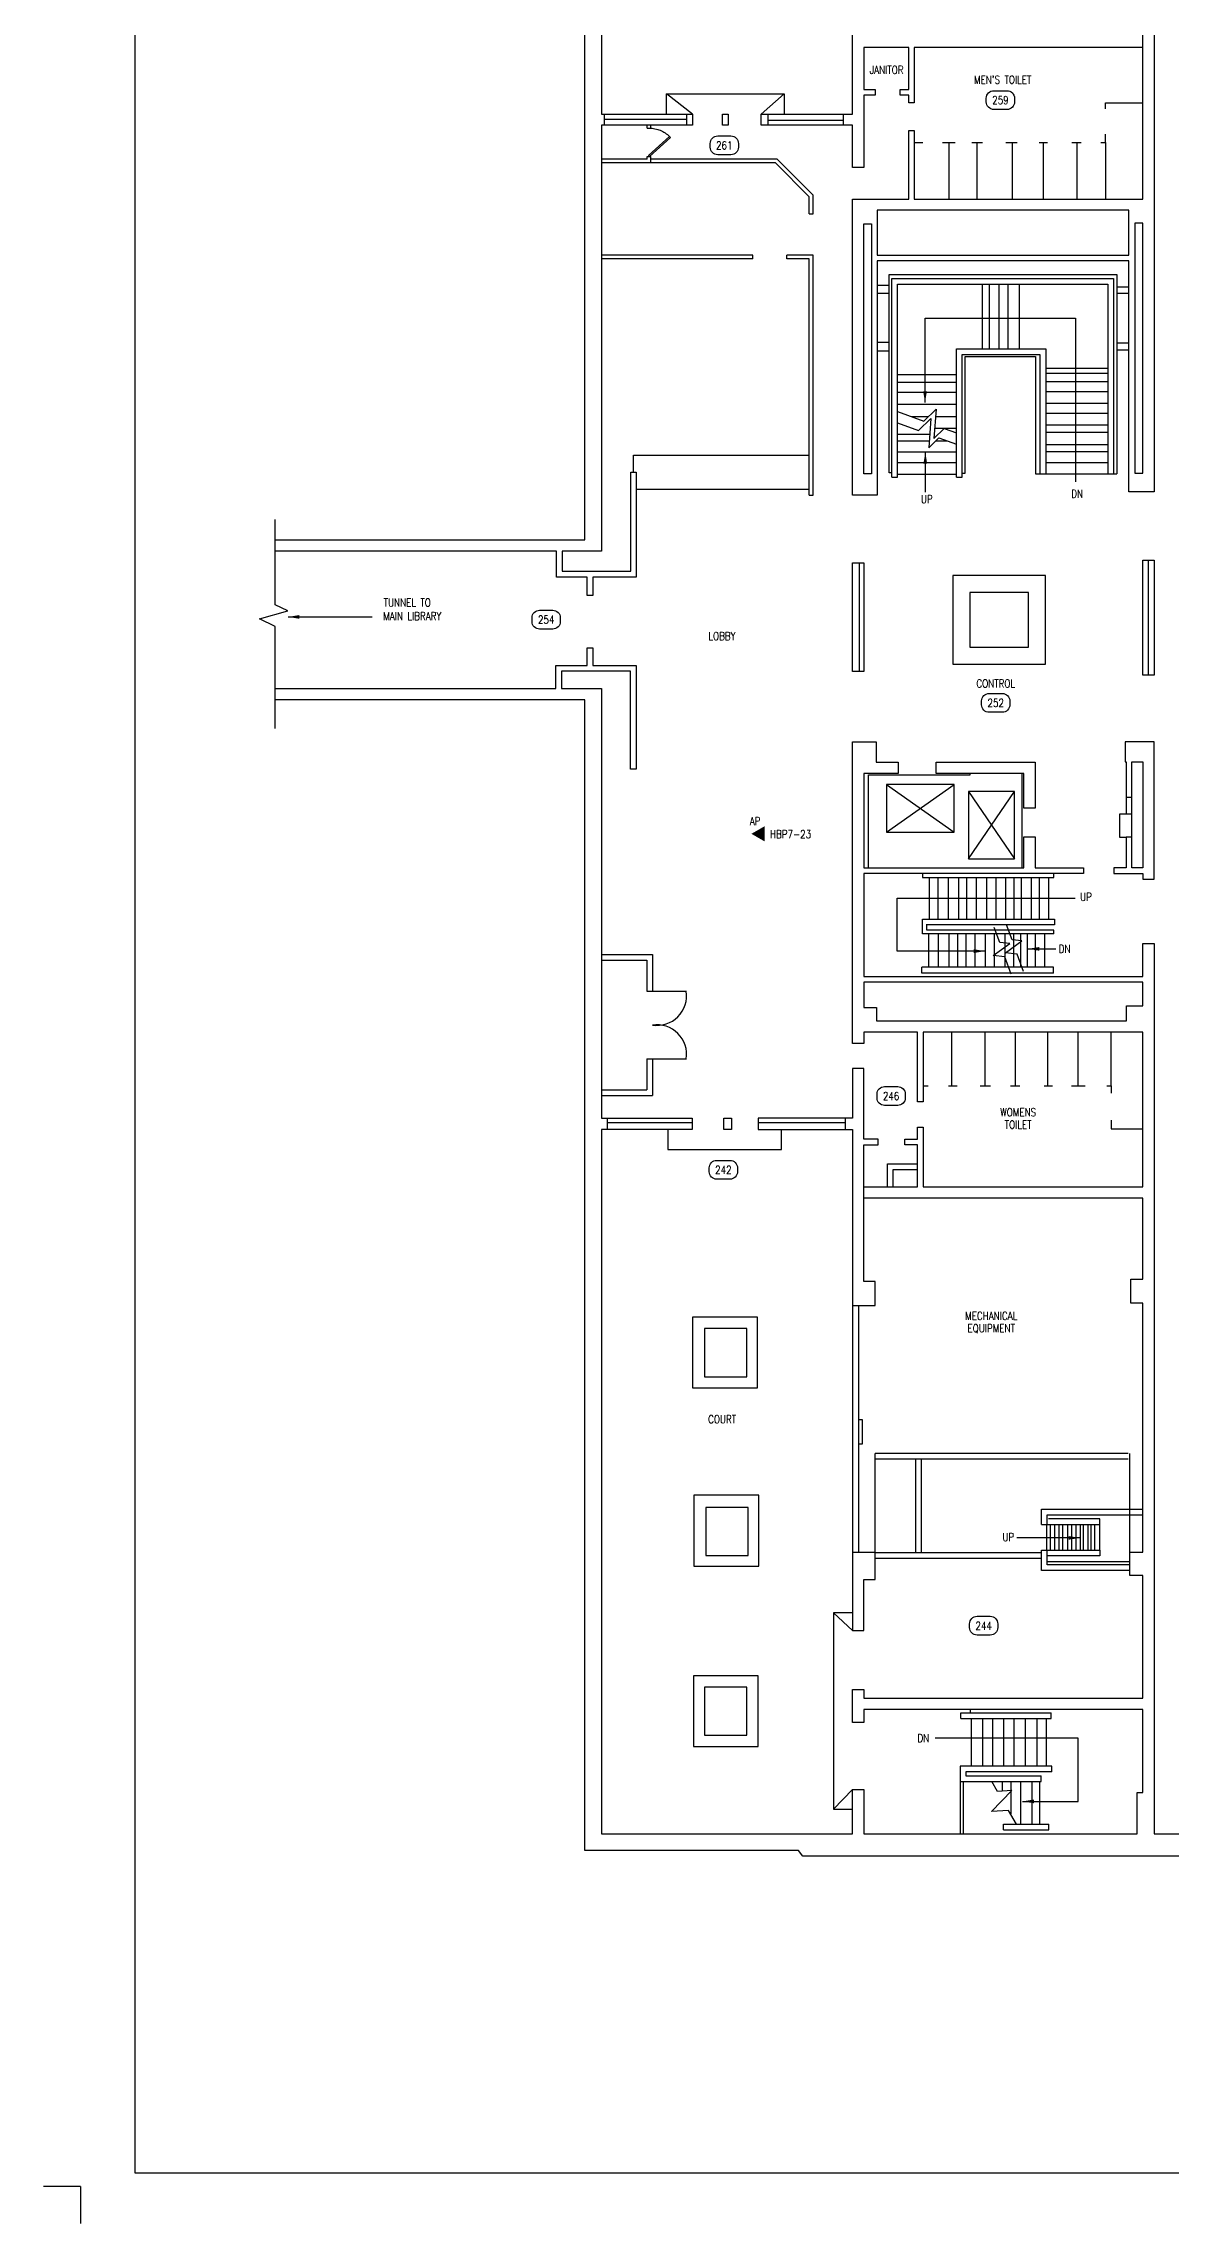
# Model space of a CAD drawing. Extents: x -97 to 5019, y -54 to 3540.
# Drawn here: x -97 to 1100, y -54 to 2262 of the extents above; entities that cross this region are included whole.
import ezdxf
from ezdxf.enums import TextEntityAlignment as Align

# ---------------------------------------------------------------- set-up
doc = ezdxf.new("R2010")
doc.units = 0
doc.header["$LTSCALE"] = 48
doc.header["$MEASUREMENT"] = 0
doc.linetypes.add('HIDDEN2', pattern=[0.1875, 0.125, -0.0625])
doc.layers.get('0').update_dxf_attribs({"linetype": 'CONTINUOUS'})
for name, color, linetype in [('Bldg', 34, 'CONTINUOUS'), ('BORDER', 2, 'CONTINUOUS'), ('JACK NUMBERS', 1, 'CONTINUOUS'), ('JACK-AP', 1, 'CONTINUOUS'), ('ROOMS', 34, 'CONTINUOUS')]:
    doc.layers.add(name, color=color, linetype=linetype)
doc.styles.add('A', font='SIMPLEX.shx', dxfattribs={"width": 0.8, "height": 8.5})
doc.styles.get("Standard").update_dxf_attribs({"font": 'txt.shx', "width": 0.8})
doc.dimstyles.get("Standard").update_dxf_attribs({"dimtxt": 0.18, "dimasz": 0.18, "dimexe": 0.18, "dimexo": 0.0625, "dimgap": 0.09, "dimtad": 0, "dimtih": 1, "dimtoh": 1, "dimdec": 4, "dimzin": 0, "dimdsep": 46, "dimtxsty": 'Standard', "dimcen": 0.09, "dimadec": 0, "dimazin": 0, "dimtfac": 1, "dimtdec": 4, "dimtofl": 0, "dimtmove": 0, "dimatfit": 3, "dimfxl": 0, "dimtolj": 1, "dimtzin": 0, "dimarcsym": 0})

# ---------------------------------------------------------------- blocks, each defined once
blk = doc.blocks.new('door')
blk.add_lwpolyline([(0.03, -0.03), (0, 0), (0.707, 0.707), (0.737, 0.677)], close=True)
at = {"color": 8, "linetype": 'HIDDEN2'}
blk.add_arc((0, 0), 1, 0, 45, dxfattribs=at)
blk = doc.blocks.new('JA')
blk.add_solid([(0, 0), (13.9, -8), (13.9, 8)])

msp = doc.modelspace()

# ---------------------------------------------------------------- linework, layer by layer
at = {"layer": 'Bldg'}
for p, q in [((478, 1734.7), (478, 2958.5)), ((496, 2940.4), (496, 2187.1)), ((1082.8, 2940.4), (1082.8, 1785.8)), ((762.6, 2187.1), (762.6, 2376.8)), ((1070.8, 2096.8), (1070.8, 2362)), ((822.2, 2257.6), (774.6, 2257.6)), ((774.6, 2257.6), (774.6, 2213.2)), ((822.2, 2213.2), (822.2, 2257.6)), ((1070.8, 2257.6), (828.1, 2257.6)), ((828.1, 2257.6), (828.1, 2198.9)), ((592.5, 2187.1), (564.9, 2208.5)), ((564.9, 2187.1), (564.9, 2208.5)), ((564.9, 2208.5), (690, 2208.5)), ((665.4, 2187.1), (690, 2208.5)), ((690, 2208.5), (690, 2187.1)), ((774.6, 2213.2), (786.4, 2213.2)), ((786.4, 2207.3), (774.6, 2207.3)), ((774.6, 2207.3), (774.6, 2130.3)), ((786.4, 2213.2), (786.4, 2207.3)), ((813, 2207.3), (813, 2213.2)), ((813, 2213.2), (822.2, 2213.2)), ((822.2, 2207.3), (813, 2207.3)), ((822.2, 2198.9), (822.2, 2207.3)), ((496, 2187.1), (592.5, 2187.1)), ((499.2, 2175.1), (499.2, 2187.1)), ((499.2, 2181.7), (586.4, 2181.7)), ((586.4, 2175.1), (586.4, 2187.1)), ((592.5, 2187.1), (592.5, 2175.1)), ((624.3, 2175.1), (624.3, 2187.1)), ((624.3, 2187.1), (630.4, 2187.1)), ((630.4, 2187.1), (630.4, 2175.1)), ((665.4, 2175.1), (665.4, 2187.1)), ((665.4, 2187.1), (762.6, 2187.1)), ((672.8, 2175.1), (672.8, 2187.1)), ((672.8, 2180.7), (752.8, 2180.7)), ((752.8, 2175.1), (752.8, 2187.1)), ((828.1, 2198.9), (822.2, 2198.9)), ((1031.1, 2192.6), (1031.1, 2198.9)), ((1031.1, 2198.9), (1070.8, 2198.9)), ((592.5, 2175.1), (496, 2175.1)), ((496, 2175.1), (496, 1722.7)), ((544.2, 2172.1), (544.2, 2175.1)), ((544.2, 2172.1), (548.2, 2172.1)), ((548.2, 2172.1), (548.2, 2175.1)), ((630.4, 2175.1), (624.3, 2175.1)), ((762.6, 2175.1), (665.4, 2175.1)), ((762.6, 2130.3), (762.6, 2175.1)), ((822.2, 2096.8), (822.2, 2169.5)), ((822.2, 2169.5), (828.1, 2169.5)), ((828.1, 2169.5), (828.1, 2096.8)), ((828.1, 2157), (837.1, 2157)), ((858.1, 2157), (871.5, 2157)), ((865, 2096.8), (865, 2157)), ((889.2, 2157), (900.5, 2157)), ((895, 2096.8), (895, 2157)), ((925.5, 2157), (937.4, 2157)), ((932.5, 2096.8), (932.5, 2157)), ((960.6, 2157), (969.6, 2157)), ((965.3, 2096.8), (965.3, 2157)), ((995.3, 2157), (1005.3, 2157)), ((1001.2, 2096.8), (1001.2, 2157)), ((1026.3, 2157), (1031.1, 2157)), ((1031.1, 2157), (1031.1, 2165.8)), ((1031.1, 2157), (1031.1, 2096.8)), ((544.2, 2139.1), (496, 2139.1)), ((680.6, 2135.1), (496, 2135.1)), ((544.2, 2139.1), (544.2, 2142.1)), ((544.2, 2142.1), (548.2, 2142.1)), ((548.2, 2135.1), (548.2, 2142.1)), ((682.3, 2139.1), (548.2, 2139.1)), ((680.6, 2135.1), (716.6, 2099.1)), ((682.3, 2139.1), (720.6, 2100.8)), ((774.6, 2130.3), (762.6, 2130.3)), ((716.6, 2081.1), (716.6, 2099.1)), ((720.6, 2081.1), (720.6, 2100.8)), ((762.6, 1782.4), (762.6, 2096.8)), ((762.6, 2096.8), (822.2, 2096.8)), ((1056.1, 2084.8), (788.7, 2084.8)), ((788.7, 2084.8), (788.7, 2037.1)), ((828.1, 2096.8), (1070.8, 2096.8)), ((1056.1, 2037.1), (1056.1, 2084.8)), ((716.6, 2081.1), (720.6, 2081.1)), ((774.6, 1804.8), (774.6, 2070.6)), ((774.6, 2070.6), (782.6, 2070.6)), ((782.6, 2070.6), (782.6, 1804.8)), ((1062.2, 2071.2), (1062.2, 1805.5)), ((1070.8, 2071.2), (1062.2, 2071.2)), ((1070.8, 1805.5), (1070.8, 2071.2)), ((656.6, 2037.1), (496, 2037.1)), ((656.6, 2033.1), (496, 2033.1)), ((656.6, 2033.1), (656.6, 2037.1)), ((720.6, 2037.1), (692.6, 2037.1)), ((692.6, 2033.1), (692.6, 2037.1)), ((716.6, 2033.1), (692.6, 2033.1)), ((716.6, 1782.4), (716.6, 2033.1)), ((720.6, 1782.4), (720.6, 2037.1)), ((788.7, 2037.1), (1056.1, 2037.1)), ((1056.1, 2031), (788.7, 2031)), ((788.7, 2031), (788.7, 1782.4)), ((801.4, 1806), (801.4, 2016.5)), ((801.4, 2016.5), (1043.1, 2016.5)), ((1043.1, 2016.5), (1043.1, 1804.9)), ((1056.1, 1785.8), (1056.1, 2031)), ((788.7, 2005.3), (801.4, 2005.3)), ((788.7, 1996.9), (801.4, 1996.9)), ((804.3, 1801.2), (804.3, 2012.5)), ((804.3, 2012.5), (1039.8, 2012.5)), ((810.3, 1801.2), (810.3, 2006.5)), ((810.3, 2006.5), (1033.7, 2006.5)), ((900.7, 1937.5), (900.7, 2006.5)), ((908.1, 1937.5), (908.1, 2006.5)), ((918.3, 1937.5), (918.3, 2006.5)), ((927.7, 1937.5), (927.7, 2006.5)), ((940, 1937.5), (940, 2006.5)), ((1033.7, 2006.5), (1033.7, 1804.9)), ((1039.8, 2012.5), (1039.8, 1804.9)), ((1043.1, 2003.6), (1056.1, 2003.6)), ((1043.1, 1996.8), (1056.1, 1996.8)), ((788.7, 1944.6), (801.4, 1944.6)), ((788.7, 1935.6), (801.4, 1935.6)), ((872.8, 1801.2), (872.8, 1937.5)), ((872.8, 1937.5), (967.7, 1937.5)), ((878.8, 1801.2), (878.8, 1931.5)), ((878.8, 1931.5), (961.6, 1931.5)), ((882.3, 1805.6), (882.3, 1929.7)), ((882.3, 1929.7), (957, 1929.7)), ((957, 1929.7), (957, 1804.9)), ((961.6, 1931.5), (961.6, 1804.9)), ((967.7, 1937.5), (967.7, 1804.9)), ((1043.1, 1944.1), (1056.1, 1944.1)), ((1043.1, 1936.6), (1056.1, 1936.6)), ((810.3, 1910.4), (872.8, 1910.4)), ((810.3, 1902.2), (872.8, 1902.2)), ((967.7, 1917.3), (1033.7, 1917.3)), ((967.7, 1911.7), (1033.7, 1911.7)), ((967.7, 1902.9), (1033.7, 1902.9)), ((810.3, 1891.8), (872.8, 1891.8)), ((810.3, 1878.8), (872.8, 1878.8)), ((967.7, 1892.3), (1033.7, 1892.3)), ((967.7, 1880), (1033.7, 1880)), ((810.3, 1871.1), (838.2, 1860.9)), ((810.3, 1859), (832.7, 1850.8)), ((825, 1865.7), (843.1, 1865.7)), ((832.7, 1850.8), (845.7, 1863.6)), ((838.2, 1860.9), (851.2, 1873.7)), ((845.7, 1863.6), (843.4, 1832.5)), ((851.2, 1873.7), (848.8, 1842.6)), ((848.8, 1842.6), (859.8, 1853.1)), ((849.6, 1853.5), (872.8, 1853.5)), ((850.6, 1865.7), (872.8, 1865.7)), ((859.8, 1853.1), (872.8, 1848.4)), ((967.7, 1869.2), (1033.7, 1869.2)), ((967.7, 1856.8), (1033.7, 1856.8)), ((810.3, 1847), (844.4, 1847)), ((810.3, 1839.9), (843.9, 1839.9)), ((843.4, 1832.5), (854.3, 1843.1)), ((851, 1839.9), (863, 1839.9)), ((854.3, 1843.1), (872.8, 1836.3)), ((967.7, 1849), (1033.7, 1849)), ((967.7, 1836.2), (1033.7, 1836.2)), ((526.9, 1701.4), (526.9, 1806.6)), ((526.9, 1806.6), (532.8, 1806.6)), ((529.8, 1824.6), (716.6, 1824.6)), ((529.8, 1806.6), (529.8, 1824.6)), ((532.8, 1806.6), (532.8, 1695.3)), ((810.3, 1828.2), (872.8, 1828.2)), ((810.3, 1816.8), (872.8, 1816.8)), ((967.7, 1828.6), (1033.7, 1828.6)), ((967.7, 1816.8), (1033.7, 1816.8)), ((532.8, 1788.6), (716.6, 1788.6)), ((782.6, 1804.8), (774.6, 1804.8)), ((804.3, 1806), (801.4, 1806)), ((804.3, 1801.2), (810.3, 1801.2)), ((810.3, 1804.6), (872.8, 1804.6)), ((872.8, 1801.2), (878.8, 1801.2)), ((878.8, 1805.6), (882.3, 1805.6)), ((957, 1804.9), (1043.1, 1804.9)), ((1082.8, 1785.8), (1056.1, 1785.8)), ((1062.2, 1805.5), (1070.8, 1805.5)), ((716.6, 1782.4), (720.6, 1782.4)), ((788.7, 1782.4), (762.6, 1782.4)), ((149.1, 1665.9), (149.1, 1756.3)), ((149.1, 1734.7), (478, 1734.7)), ((448, 1722.7), (149.1, 1722.7)), ((448, 1695.3), (448, 1722.7)), ((496, 1722.7), (454.1, 1722.7)), ((454.1, 1722.7), (454.1, 1701.4)), ((480.8, 1695.3), (448, 1695.3)), ((454.1, 1701.4), (526.9, 1701.4)), ((480.8, 1675.8), (480.8, 1695.3)), ((532.8, 1695.3), (486.8, 1695.3)), ((486.8, 1695.3), (486.8, 1675.8)), ((762.6, 1594.8), (762.6, 1710.3)), ((762.6, 1710.3), (774.6, 1710.3)), ((769.9, 1594.8), (769.9, 1710.3)), ((774.6, 1710.3), (774.6, 1594.8)), ((869, 1696.9), (869, 1602.7)), ((967.3, 1696.9), (869, 1696.9)), ((869, 1696.9), (869, 1696.9)), ((967.3, 1602.7), (967.3, 1696.9)), ((1070.8, 1591.1), (1070.8, 1713.2)), ((1070.8, 1713.2), (1082.8, 1713.2)), ((1076.8, 1591.1), (1076.8, 1713.2)), ((1082.8, 1713.2), (1082.8, 1591.1)), ((486.8, 1675.8), (480.8, 1675.8)), ((887.1, 1679), (887.1, 1620.7)), ((949.4, 1679), (887.1, 1679)), ((949.4, 1620.7), (949.4, 1679)), ((132.7, 1650.8), (162.7, 1659.3)), ((149.1, 1642.9), (132.7, 1650.8)), ((162.7, 1659.3), (149.1, 1665.9)), ((149.1, 1534.2), (149.1, 1642.9)), ((447.2, 1576.9), (447.2, 1601.2)), ((447.2, 1601.2), (480.8, 1601.2)), ((480.8, 1601.2), (480.8, 1620.2)), ((480.8, 1620.2), (486.8, 1620.2)), ((486.8, 1620.2), (486.8, 1601.2)), ((486.8, 1601.2), (532.5, 1601.2)), ((532.5, 1601.2), (532.5, 1491)), ((869, 1602.7), (967.3, 1602.7)), ((887.1, 1620.7), (949.4, 1620.7)), ((150, 1576.9), (447.2, 1576.9)), ((526.6, 1595.3), (453.2, 1595.3)), ((453.2, 1595.3), (453.2, 1576.9)), ((453.2, 1576.9), (496, 1576.9)), ((496, 1576.9), (496, 1120.4)), ((526.6, 1491), (526.6, 1595.3)), ((774.6, 1594.8), (762.6, 1594.8)), ((1082.8, 1591.1), (1070.8, 1591.1)), ((478, 1564.9), (149.1, 1564.9)), ((478, 342.5), (478, 1564.9)), ((762.6, 1199.7), (762.6, 1520.3)), ((762.6, 1520.3), (787.7, 1520.3)), ((787.7, 1520.3), (787.7, 1498.6)), ((1082.8, 1520.1), (1052.1, 1520.1)), ((1052.1, 1520.1), (1052.1, 1498.8)), ((1082.8, 1374.3), (1082.8, 1520.1)), ((532.5, 1491), (526.6, 1491)), ((811, 1486.6), (774.6, 1486.6)), ((774.6, 1486.6), (774.6, 1386.5)), ((779.5, 1386.5), (779.5, 1485)), ((779.5, 1485), (887.5, 1485)), ((787.7, 1498.6), (811, 1498.6)), ((811, 1498.6), (811, 1486.6)), ((851.5, 1498.6), (956.6, 1498.6)), ((851.5, 1486.6), (851.5, 1498.6)), ((944.6, 1486.6), (851.5, 1486.6)), ((887.5, 1485), (887.5, 1486.6)), ((942.4, 1486.6), (942.4, 1386.5)), ((944.6, 1449.9), (944.6, 1486.6)), ((956.6, 1498.6), (956.6, 1449.9)), ((1052.1, 1498.8), (1053.3, 1498.8)), ((1053.3, 1498.8), (1053.3, 1461.5)), ((1059.3, 1461.5), (1059.3, 1498.8)), ((1059.3, 1498.8), (1070.8, 1498.8)), ((1070.8, 1498.8), (1070.8, 1386.5)), ((798.4, 1474.9), (870.3, 1424.3)), ((798.4, 1424.3), (870.3, 1474.9)), ((870.3, 1474.9), (798.4, 1474.9)), ((798.4, 1474.9), (798.4, 1473.2)), ((798.4, 1473.2), (798.4, 1424.3)), ((870.3, 1424.3), (870.3, 1474.9)), ((885.8, 1467.3), (934.7, 1396.1)), ((885.8, 1396.1), (934.7, 1467.3)), ((934.7, 1467.3), (885.8, 1467.3)), ((885.8, 1467.3), (885.8, 1466.5)), ((885.8, 1466.5), (885.8, 1396.1)), ((934.7, 1396.1), (934.7, 1467.3)), ((1053.3, 1461.5), (1059.3, 1461.5)), ((1053.3, 1461.5), (1053.3, 1443.4)), ((1059.3, 1418.9), (1059.3, 1461.5)), ((956.6, 1449.9), (944.6, 1449.9)), ((1059.3, 1443.4), (1046.1, 1443.4)), ((1046.1, 1443.4), (1046.1, 1419)), ((798.4, 1424.3), (870.3, 1424.3)), ((944.6, 1386.5), (944.6, 1419.3)), ((944.6, 1419.3), (956.6, 1419.3)), ((956.6, 1419.3), (956.6, 1386.5)), ((1046.1, 1419), (1053.3, 1419)), ((1059.3, 1418.9), (1053.3, 1418.9)), ((1053.3, 1418.9), (1053.3, 1386.5)), ((1059.3, 1386.5), (1059.3, 1418.9)), ((885.8, 1396.1), (934.7, 1396.1)), ((774.6, 1386.5), (944.6, 1386.5)), ((1007.9, 1380.5), (774.6, 1380.5)), ((774.6, 1380.5), (774.6, 1271)), ((836.7, 1380.5), (836.7, 1376)), ((836.7, 1376), (976.4, 1376)), ((844, 1376), (844, 1331.8)), ((853.1, 1376), (853.1, 1331.8)), ((864.2, 1376), (864.2, 1331.8)), ((875.1, 1376), (875.1, 1331.8)), ((883.5, 1376), (883.5, 1331.8)), ((893.9, 1376), (893.9, 1331.8)), ((904.8, 1376), (904.8, 1331.8)), ((914.8, 1376), (914.8, 1331.8)), ((924.8, 1376), (924.8, 1331.8)), ((933.8, 1376), (933.8, 1331.8)), ((941.5, 1376), (941.5, 1331.8)), ((952.2, 1376), (952.2, 1331.8)), ((956.6, 1386.5), (1007.9, 1386.5)), ((960.9, 1376), (960.9, 1331.8)), ((970.5, 1376), (970.5, 1331.8)), ((976.4, 1376), (976.4, 1380.5)), ((1007.9, 1386.5), (1007.9, 1380.5)), ((1053.3, 1386.5), (1040, 1386.5)), ((1040, 1386.5), (1040, 1380.5)), ((1040, 1380.5), (1070.8, 1380.5)), ((1070.8, 1386.5), (1059.3, 1386.5)), ((1070.8, 1380.5), (1070.8, 1374.3)), ((1070.8, 1374.3), (1082.8, 1374.3)), ((836.7, 1316.1), (836.7, 1331.8)), ((836.7, 1331.8), (977, 1331.8)), ((977, 1325.9), (840.8, 1325.9)), ((841.3, 1320.3), (841.3, 1325.9)), ((976.3, 1320.3), (841.3, 1320.3)), ((918.9, 1307.1), (913.1, 1323.1)), ((931.9, 1309.9), (926, 1325.9)), ((976.3, 1316.1), (976.3, 1320.3)), ((977, 1331.8), (977, 1325.9)), ((976.3, 1316.1), (836.7, 1316.1)), ((843.6, 1280.7), (843.6, 1316.1)), ((853.7, 1280.7), (853.7, 1316.1)), ((865.3, 1280.7), (865.3, 1316.1)), ((874.3, 1280.7), (874.3, 1316.1)), ((883.3, 1280.7), (883.3, 1316.1)), ((892.7, 1280.7), (892.7, 1316.1)), ((903.9, 1280.7), (903.9, 1316.1)), ((911.8, 1293.3), (929.5, 1306)), ((913.3, 1280.7), (913.3, 1316.1)), ((929.5, 1306), (918.9, 1307.1)), ((924.6, 1280.7), (924.6, 1316.1)), ((924.8, 1296.1), (942.4, 1308.8)), ((942.4, 1308.8), (931.9, 1309.9)), ((934, 1280.7), (934, 1316.1)), ((941.3, 1280.7), (941.3, 1316.1)), ((948.2, 1280.7), (948.2, 1316.1)), ((957, 1280.7), (957, 1316.1)), ((966.9, 1280.7), (966.9, 1316.1)), ((1070.8, 1271), (1070.8, 1306)), ((1070.8, 1306), (1082.8, 1306)), ((1082.8, 1306), (1082.8, 360.4)), ((496, 1294.4), (550, 1294.4)), ((496, 1288.4), (544, 1288.4)), ((544, 1288.4), (544, 1255.4)), ((550, 1294.4), (550, 1255.4)), ((836.1, 1274.6), (836.1, 1280.7)), ((975.8, 1280.7), (836.1, 1280.7)), ((975.8, 1274.6), (836.1, 1274.6)), ((924.4, 1291.8), (911.8, 1293.3)), ((931.1, 1273.4), (924.4, 1291.8)), ((937.4, 1294.6), (924.8, 1296.1)), ((944.1, 1276.2), (937.4, 1294.6)), ((975.8, 1274.6), (975.8, 1280.7)), ((544, 1255.4), (550, 1255.4)), ((550, 1255.4), (586, 1255.4)), ((774.6, 1271), (1070.8, 1271)), ((1070.8, 1265), (774.6, 1265)), ((774.6, 1265), (774.6, 1238.1)), ((1070.8, 1239.9), (1070.8, 1265)), ((774.6, 1238.1), (788.1, 1238.1)), ((788.1, 1238.1), (788.1, 1223.7)), ((1053.6, 1223.7), (1053.6, 1239.9)), ((1053.6, 1239.9), (1070.8, 1239.9)), ((831.6, 1211.7), (774.6, 1211.7)), ((774.6, 1211.7), (774.6, 1199.7)), ((788.1, 1223.7), (1053.6, 1223.7)), ((831.6, 1137.8), (831.6, 1211.7)), ((1070.8, 1211.7), (837.6, 1211.7)), ((837.6, 1211.7), (837.6, 1137.8)), ((868, 1154.7), (868, 1211.7)), ((903.2, 1154.7), (903.2, 1211.7)), ((935.5, 1154.7), (935.5, 1211.7)), ((969.9, 1154.7), (969.9, 1211.7)), ((1002.2, 1154.7), (1002.2, 1211.7)), ((1037.3, 1154.7), (1037.3, 1211.7)), ((1070.8, 1047.4), (1070.8, 1211.7)), ((544, 1183.4), (550, 1183.4)), ((544, 1183.4), (544, 1150.4)), ((550, 1183.4), (550, 1144.4)), ((550, 1183.4), (586, 1183.4)), ((774.6, 1199.7), (762.6, 1199.7)), ((774.6, 1173.1), (762.6, 1173.1)), ((762.6, 1173.1), (762.6, 1120.4)), ((774.6, 1098.1), (774.6, 1173.1)), ((496, 1150.4), (544, 1150.4)), ((496, 1144.4), (550, 1144.4)), ((837.6, 1137.8), (831.6, 1137.8)), ((837.6, 1154.7), (842.8, 1154.7)), ((864.3, 1154.7), (873.7, 1154.7)), ((897.9, 1154.7), (909.2, 1154.7)), ((930.4, 1154.7), (940.2, 1154.7)), ((966, 1154.7), (974.8, 1154.7)), ((995.2, 1154.7), (1009.5, 1154.7)), ((1032.7, 1154.7), (1037.3, 1154.7)), ((1037.3, 1154.7), (1037.3, 1146.9)), ((496, 1120.4), (592.1, 1120.4)), ((502.4, 1108.4), (502.4, 1120.4)), ((502.4, 1116), (592.1, 1116)), ((592.1, 1120.4), (592.1, 1108.4)), ((625.7, 1108.4), (625.7, 1120.4)), ((625.7, 1120.4), (634.1, 1120.4)), ((634.1, 1120.4), (634.1, 1108.4)), ((762.6, 1120.4), (662.3, 1120.4)), ((662.3, 1120.4), (662.3, 1108.4)), ((662.3, 1116), (755.1, 1116)), ((755.1, 1108.4), (755.1, 1120.7)), ((1037.3, 1118.2), (1037.3, 1109.3)), ((592.1, 1108.4), (496, 1108.4)), ((496, 1108.4), (496, 360.4)), ((566.2, 1108.4), (566.2, 1087.3)), ((634.1, 1108.4), (625.7, 1108.4)), ((662.3, 1108.4), (762.6, 1108.4)), ((687.2, 1087.3), (687.2, 1108.4)), ((762.6, 1108.4), (762.6, 921.4)), ((789.7, 1098.1), (774.6, 1098.1)), ((774.6, 947.1), (774.6, 1092.1)), ((774.6, 1092.1), (789.7, 1092.1)), ((789.7, 1092.1), (789.7, 1098.1)), ((818.1, 1092.1), (818.1, 1098.1)), ((818.1, 1098.1), (831.6, 1098.1)), ((831.6, 1092.1), (818.1, 1092.1)), ((831.6, 1098.1), (831.6, 1111)), ((831.6, 1111), (837.6, 1111)), ((831.6, 1047.4), (831.6, 1092.1)), ((837.6, 1111), (837.6, 1047.4)), ((1037.3, 1109.3), (1070.8, 1109.3)), ((566.2, 1087.3), (687.2, 1087.3)), ((799.8, 1047.4), (799.8, 1072)), ((799.8, 1072), (831.6, 1072)), ((805.7, 1047.4), (805.7, 1065.9)), ((805.7, 1065.9), (831.6, 1065.9)), ((774.6, 1047.4), (831.6, 1047.4)), ((837.6, 1047.4), (1070.8, 1047.4)), ((1070.8, 1035.4), (774.6, 1035.4)), ((1070.8, 949.3), (1070.8, 1035.4)), ((786.6, 947.1), (774.6, 947.1)), ((786.6, 921.4), (786.6, 947.1)), ((1058.1, 923.8), (1058.1, 949.3)), ((1058.1, 949.3), (1070.8, 949.3)), ((661.4, 909.1), (592.4, 909.1)), ((592.4, 909.1), (592.4, 907.7)), ((592.4, 907.7), (592.4, 833.9)), ((661.4, 833.9), (661.4, 909.1)), ((762.6, 921.4), (786.6, 921.4)), ((762.6, 921.4), (762.6, 659)), ((768.7, 921.4), (768.7, 659)), ((1070.8, 923.8), (1058.1, 923.8)), ((1070.8, 659.4), (1070.8, 923.8)), ((605.4, 896.9), (605.4, 845.7)), ((650.3, 896.9), (605.4, 896.9)), ((650.3, 845.7), (650.3, 896.9)), ((592.4, 833.9), (661.4, 833.9)), ((605.4, 845.7), (650.3, 845.7)), ((768.7, 800.3), (772.6, 800.3)), ((772.6, 800.3), (772.6, 774.1)), ((772.6, 774.1), (768.7, 774.1)), ((1055.2, 764.2), (786.6, 764.2)), ((786.6, 659), (786.6, 764.2)), ((1056.9, 659.4), (1056.9, 764.2)), ((1055.2, 758.3), (786.6, 758.3)), ((829.7, 659), (829.7, 758.3)), ((835.8, 659), (835.8, 758.3)), ((662.8, 719.9), (593.9, 719.9)), ((593.9, 719.9), (593.9, 718.5)), ((593.9, 718.5), (593.9, 644.7)), ((662.8, 644.7), (662.8, 719.9)), ((606.6, 707), (606.6, 655.8)), ((651.6, 707), (606.6, 707)), ((651.6, 655.8), (651.6, 707)), ((963.2, 688.9), (963.2, 705.1)), ((963.2, 705.1), (1070.8, 705.1)), ((969.2, 688.9), (969.2, 699.1)), ((969.2, 699.1), (1070.8, 699.1)), ((1025.1, 695), (970.6, 695)), ((1025.1, 688.9), (1025.1, 695)), ((963.2, 688.9), (1025.1, 688.9)), ((969, 661.6), (969, 688.9)), ((972.9, 661.6), (972.9, 688.9)), ((977.4, 661.6), (977.4, 688.9)), ((981.8, 661.6), (981.8, 688.9)), ((986, 661.6), (986, 688.9)), ((991.3, 661.6), (991.3, 688.9)), ((995.6, 661.6), (995.6, 688.9)), ((1000.2, 661.6), (1000.2, 688.9)), ((1004.5, 661.6), (1004.5, 688.9)), ((1007.9, 661.6), (1007.9, 688.9)), ((1012.9, 661.6), (1012.9, 688.9)), ((1016, 661.6), (1016, 688.9)), ((1019.8, 661.6), (1019.8, 688.9)), ((1025.1, 661.6), (1025.1, 688.9)), ((606.6, 655.8), (651.6, 655.8)), ((786.6, 659), (762.6, 659)), ((762.6, 659), (762.6, 576.1)), ((786.6, 659), (963.2, 659)), ((786.6, 630.3), (786.6, 659)), ((786.6, 653), (963.2, 653)), ((963.2, 661.6), (1025.1, 661.6)), ((963.2, 640.1), (963.2, 661.6)), ((969.2, 646.1), (969.2, 661.6)), ((1025.1, 655.6), (969.2, 655.6)), ((1056.9, 649.2), (969.2, 649.2)), ((1025.1, 661.6), (1025.1, 655.6)), ((1056.9, 634.8), (1056.9, 659.4)), ((1056.9, 659.4), (1070.8, 659.4)), ((593.9, 644.7), (662.8, 644.7)), ((774.6, 576.1), (774.6, 630.3)), ((774.6, 630.3), (786.6, 630.3)), ((1056.9, 640.1), (963.2, 640.1)), ((1056.9, 646.1), (969.2, 646.1)), ((1070.8, 634.8), (1056.9, 634.8)), ((1070.8, 504.4), (1070.8, 634.8)), ((742.4, 595), (762.6, 576.1)), ((762.6, 595), (742.4, 595)), ((742.4, 595), (742.4, 386.5)), ((762.6, 576.1), (774.6, 576.1)), ((662.3, 528.1), (593.4, 528.1)), ((593.4, 528.1), (593.4, 526.7)), ((593.4, 526.7), (593.4, 452.9)), ((605.4, 516.1), (605.4, 464.9)), ((650.3, 516.1), (605.4, 516.1)), ((650.3, 464.9), (650.3, 516.1)), ((662.3, 452.9), (662.3, 528.1)), ((762.6, 478.6), (762.6, 513.7)), ((762.6, 513.7), (774.6, 513.7)), ((774.6, 513.7), (774.6, 504.4)), ((774.6, 504.4), (1070.8, 504.4)), ((1070.8, 492.4), (774.6, 492.4)), ((774.6, 492.4), (774.6, 478.6)), ((877.6, 482.6), (877.6, 488.7)), ((877.6, 488.7), (973.4, 488.7)), ((887.6, 492.4), (887.6, 488.7)), ((973.4, 482.6), (973.4, 488.7)), ((1070.8, 404.2), (1070.8, 492.4)), ((605.4, 464.9), (650.3, 464.9)), ((774.6, 478.6), (762.6, 478.6)), ((877.6, 482.6), (973.4, 482.6)), ((888.4, 482.6), (888.4, 432.1)), ((900.7, 482.6), (900.7, 432.1)), ((911.2, 482.6), (911.2, 432.1)), ((922.9, 482.6), (922.9, 432.1)), ((934, 482.6), (934, 432.1)), ((945.9, 482.6), (945.9, 432.1)), ((958.2, 482.6), (958.2, 432.1)), ((968.2, 482.6), (968.2, 432.1)), ((593.4, 452.9), (662.3, 452.9)), ((974.2, 432.1), (876.8, 432.1)), ((876.8, 432.1), (876.8, 415.9)), ((974.2, 426.1), (882.7, 426.1)), ((882.7, 426.1), (882.7, 421.9)), ((882.7, 421.9), (962.9, 421.9)), ((962.9, 415.9), (962.9, 421.9)), ((974.2, 426.1), (974.2, 432.1)), ((742.4, 386.5), (762.6, 407.3)), ((762.6, 360.4), (762.6, 407.3)), ((762.6, 407.3), (774.6, 407.3)), ((774.6, 407.3), (774.6, 360.4)), ((876.8, 415.9), (876.8, 360.1)), ((876.8, 415.9), (962.9, 415.9)), ((880, 415.9), (880, 360.1)), ((910.1, 383.8), (931.8, 406.2)), ((916.6, 405.3), (910.5, 415.9)), ((931.8, 406.2), (916.6, 405.3)), ((921.6, 415.9), (921.6, 405.7)), ((930.5, 415.9), (930.5, 406.1)), ((930.5, 404.9), (930.5, 381.6)), ((941.2, 370.4), (941.2, 415.9)), ((953.3, 370.4), (953.3, 415.9)), ((961.4, 370.4), (961.4, 415.9)), ((1064.8, 360.4), (1064.8, 404.2)), ((1064.8, 404.2), (1070.8, 404.2)), ((742.4, 386.5), (762.6, 386.5)), ((928.1, 385.2), (910.1, 383.8)), ((936.7, 370.4), (928.1, 385.2)), ((496, 360.4), (762.6, 360.4)), ((774.6, 360.4), (1064.8, 360.4)), ((922.9, 364.5), (922.9, 370.4)), ((922.9, 370.4), (971, 370.4)), ((922.9, 364.5), (971, 364.5)), ((971, 364.5), (971, 370.4)), ((1082.8, 360.4), (1357.3, 360.4)), ((705, 342.5), (478, 342.5)), ((709.6, 336.4), (705, 342.5)), ((1141.5, 336.4), (709.6, 336.4))]:
    msp.add_line(p, q, dxfattribs=at)
for centre, start, end in [((554.7, 1250.6), 261.3717, 8.6283), ((554.7, 1188.1), 351.3717, 98.6283)]:
    msp.add_arc(centre, 31.6, start, end, dxfattribs=at)
at = {"layer": 'BORDER'}
for q in [(-96.7, -14.3), (-57.5, -53.6)]:
    msp.add_line((-57.5, -14.3), q, dxfattribs=at)
at = {"layer": 'BORDER', "flags": 128}
msp.add_lwpolyline([(4402.5, 3313.8), (0, 3313.8), (0, 0), (4402.5, 0)], close=True, dxfattribs=at)
at = {"layer": 'ROOMS'}
for points in [[(926.6, 2191.9), (912.6, 2191.9, -0.414214), (904.6, 2199.9), (904.6, 2203.9, -0.414214), (912.6, 2211.9), (926.6, 2211.9, -0.414214), (934.6, 2203.9), (934.6, 2199.9, -0.414214)], [(633.3, 2143.8), (619.3, 2143.8, -0.414214), (611.3, 2151.8), (611.3, 2155.8, -0.414214), (619.3, 2163.8), (633.3, 2163.8, -0.414214), (641.3, 2155.8), (641.3, 2151.8, -0.414214)], [(444.1, 1640), (430.1, 1640, -0.414214), (422.1, 1648), (422.1, 1652, -0.414214), (430.1, 1660), (444.1, 1660, -0.414214), (452.1, 1652), (452.1, 1648, -0.414214)], [(921.6, 1551.6), (907.6, 1551.6, -0.414214), (899.6, 1559.6), (899.6, 1563.6, -0.414214), (907.6, 1571.6), (921.6, 1571.6, -0.414214), (929.6, 1563.6), (929.6, 1559.6, -0.414214)], [(810.5, 1134), (796.5, 1134, -0.414214), (788.5, 1142), (788.5, 1146, -0.414214), (796.5, 1154), (810.5, 1154, -0.414214), (818.5, 1146), (818.5, 1142, -0.414214)], [(632.3, 1055.6), (618.3, 1055.6, -0.414214), (610.3, 1063.6), (610.3, 1067.6, -0.414214), (618.3, 1075.6), (632.3, 1075.6, -0.414214), (640.3, 1067.6), (640.3, 1063.6, -0.414214)], [(908.8, 571.3), (894.8, 571.3, -0.414214), (886.8, 579.3), (886.8, 583.3, -0.414214), (894.8, 591.3), (908.8, 591.3, -0.414214), (916.8, 583.3), (916.8, 579.3, -0.414214)]]:
    msp.add_lwpolyline(points, format="xyb", close=True, dxfattribs=at)

# ---------------------------------------------------------------- block references
at = {"layer": 'Bldg', "xscale": -30.00000000000025, "yscale": 30, "zscale": 30, "rotation": 266.9999999999999}
msp.add_blockref('door', (546.7, 2142.1), dxfattribs=at)
at = {"layer": 'JACK-AP'}
msp.add_blockref('JA', (655.1, 1422.5), dxfattribs=at)

# ---------------------------------------------------------------- texts
at = {"layer": 'Bldg', "style": 'A', "width": 0.8}
for s, p in [('JANITOR', (798.7, 2229.7)), ('DN', (1001.1, 1779.5)), ('UP', (841.4, 1773.8)), ('TUNNEL TO', (289.5, 1663.9)), ('MAIN LIBRARY', (294.9, 1649.6)), ('UP', (1010.4, 1351.3)), ('DN', (987.7, 1296.1)), ('UP', (927.9, 671.2)), ('DN', (837.7, 457.7))]:
    msp.add_text(s, height=8.5, dxfattribs=at).set_placement(p, align=Align.CENTER)
at = {"layer": 'JACK NUMBERS', "style": 'A', "width": 0.8}
msp.add_text('HBP7-23', height=8.5, dxfattribs=at).set_placement((674.8, 1417.9))
at = {"layer": 'JACK-AP', "style": 'A', "width": 0.8}
msp.add_text('AP', height=8.5, dxfattribs=at).set_placement((653.3, 1431.8))
at = {"layer": 'ROOMS', "style": 'A', "width": 0.8}
for s, p in [("MEN'S TOILET", (922, 2219.3)), ('LOBBY', (623.8, 1628.3)), ('CONTROL', (914.6, 1577.9)), ('WOMENS', (938.4, 1122.5)), ('TOILET', (938.4, 1109.3)), ('MECHANICAL', (909.8, 906.2)), ('EQUIPMENT', (909.8, 893)), ('COURT', (624, 796.4))]:
    msp.add_text(s, height=8.5, dxfattribs=at).set_placement(p, align=Align.CENTER)
for s, p in [('259', (919.6, 2201.9)), ('261', (626.3, 2153.8)), ('254', (437.1, 1650)), ('252', (914.6, 1561.6)), ('246', (803.5, 1144)), ('242', (625.3, 1065.6)), ('244', (901.8, 581.3))]:
    msp.add_text(s, height=8.5, dxfattribs=at).set_placement(p, align=Align.MIDDLE)

# ---------------------------------------------------------------- leaders
at = {"layer": 'Bldg'}
for points in [[(839.5, 1880.6), (839.5, 1970.2), (999.4, 1970.2), (999.4, 1796.4)], [(839.8, 1827.8), (839.8, 1785.3)], [(163, 1652.9), (252.1, 1652.9)], [(903.2, 1297.9), (810, 1297.9), (810, 1354.3), (998.9, 1354.3)], [(948.8, 1300.3), (978.4, 1300.3)], [(1004, 674.6), (937.1, 674.6)], [(943.1, 394.7), (1002, 394.7), (1002, 462), (850.1, 462)]]:
    msp.add_leader(points, dimstyle='Standard', override={"dimtxt": 8.5, "dimasz": 12, "dimdec": 3, "dimlunit": 3, "dimtxsty": 'A', "dimtdec": 3, "dimtmove": 2}, dxfattribs=at)

doc.saveas('drawing.dxf')
